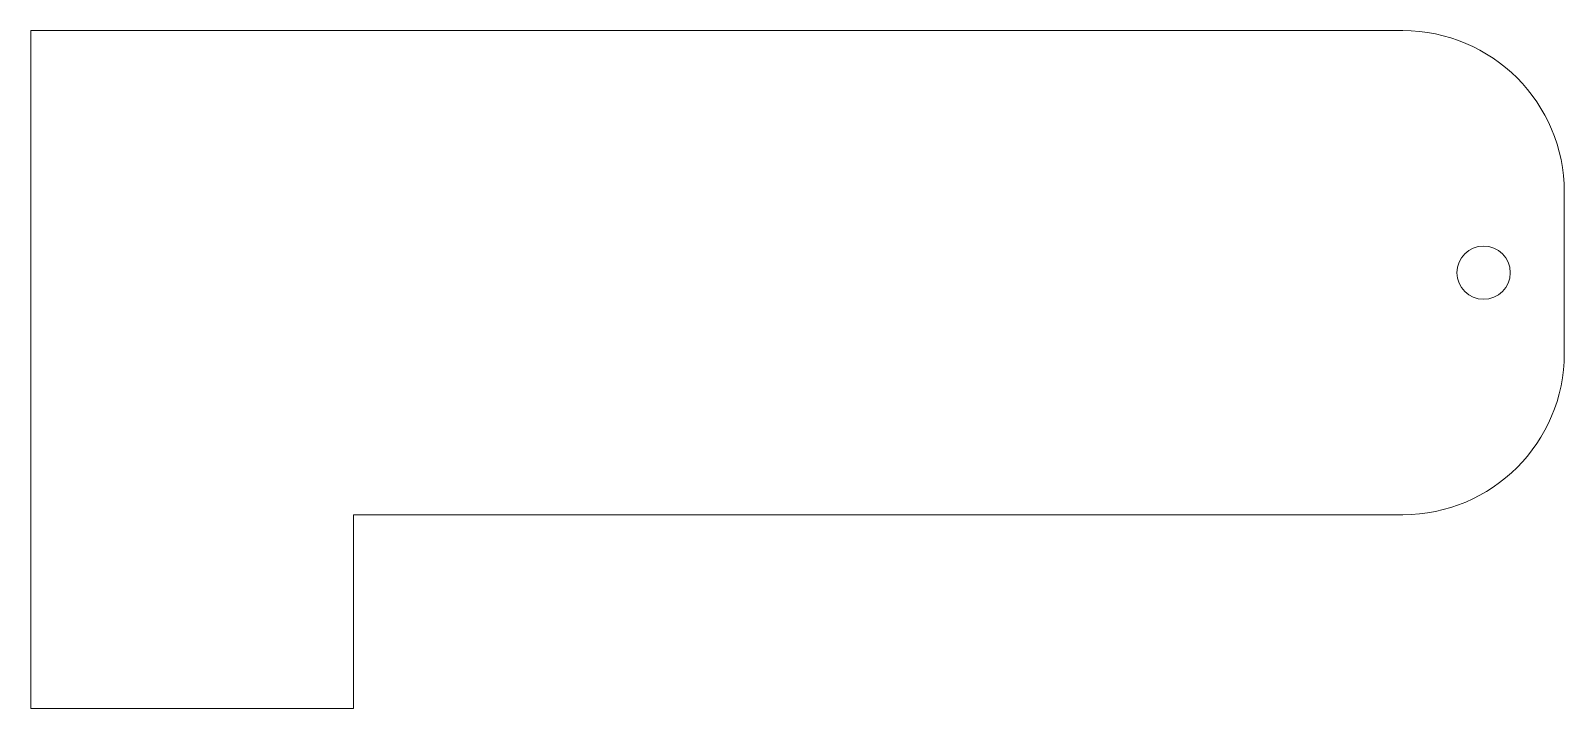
# Model space of a CAD drawing. Header units: millimetres. Extents: x 0 to 95, y -42 to 0.
import ezdxf

# ---------------------------------------------------------------- set-up
doc = ezdxf.new("R2010")
doc.units = ezdxf.units.MM

msp = doc.modelspace()

# ---------------------------------------------------------------- linework, layer by layer
at = {"color": 7, "linetype": 'Continuous', "lineweight": 15}
for p, q in [((85, 0), (0, 0)), ((0, 0), (0, -42)), ((95, -20), (95, -10)), ((20, -30), (85, -30)), ((20, -42), (20, -30)), ((0, -42), (20, -42))]:
    msp.add_line(p, q, dxfattribs=at)
msp.add_circle((90, -15), 1.65, dxfattribs=at)
for centre, start, end in [((85, -10), 0, 90), ((85, -20), 270, 0)]:
    msp.add_arc(centre, 10, start, end, dxfattribs=at)

doc.saveas('drawing.dxf')
